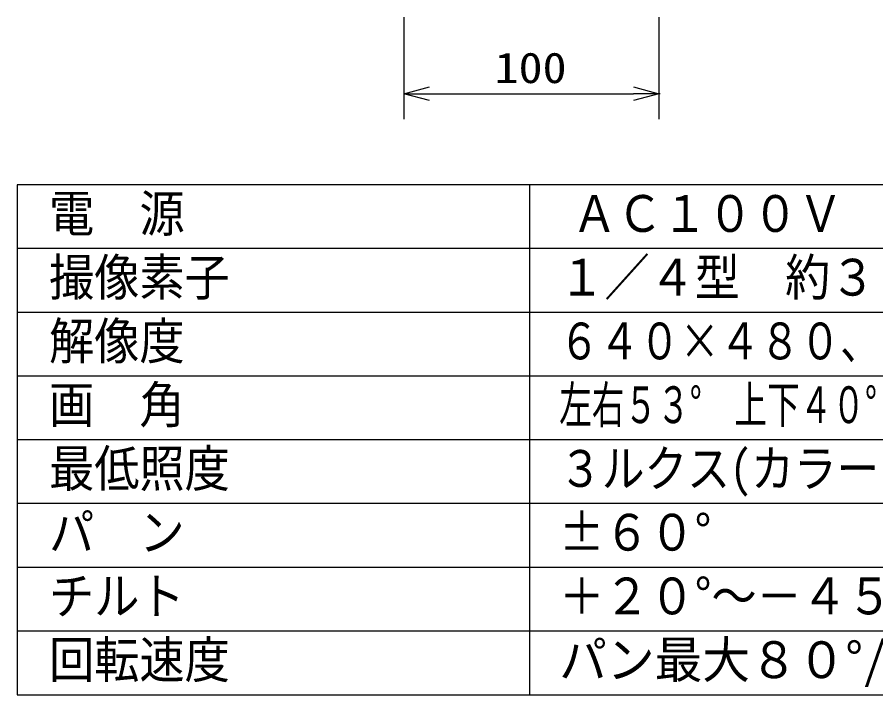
# Model space of a CAD drawing. Units: millimetres, scale not verified. Extents: x -63 to 63, y -57 to 58.
# Drawn here: x -62.5 to 4.8, y -56.9 to -3.7 of the extents above; entities that cross this region are included whole.
import ezdxf
from ezdxf.enums import TextEntityAlignment as Align

# ---------------------------------------------------------------- set-up
doc = ezdxf.new("R2010")
doc.units = ezdxf.units.MM
doc.header["$LTSCALE"] = 0.191471
doc.header["$PDMODE"] = 32
doc.header["$PDSIZE"] = 0.0957
for name, color, linetype in [('0-0_MOJI1', 2, 'Continuous'), ('0-3_WAKU', 3, 'Continuous'), ('0-4_DEFPOINTS', 7, 'Continuous')]:
    doc.layers.add(name, color=color, linetype=linetype)
doc.styles.add('ＭＳ ゴシック', font='')
doc.styles.get('ＭＳ ゴシック').set_extended_font_data('MS Gothic')

# ---------------------------------------------------------------- blocks, each defined once
blk = doc.blocks.new('_OPEN30')
at = {"layer": '0-4_DEFPOINTS'}
blk.add_line((0, 0), (-1, 0), dxfattribs=at)
blk.add_lwpolyline([(-1, 0.26795), (0, 0), (-1, -0.26795)], dxfattribs=at)

msp = doc.modelspace()

# ---------------------------------------------------------------- linework, layer by layer
at = {"layer": '0-3_WAKU'}
for p, q in [((-32.1804, -3.7021), (-32.1804, -11.7022)), ((-12.1803, -3.7021), (-12.1803, -11.7022)), ((-30.1804, -9.7022), (-14.1804, -9.7022))]:
    msp.add_line(p, q, dxfattribs=at)
at = {"layer": '0-3_WAKU', "color": 4}
for p, q in [((-62.5012, -16.8531), (-62.5012, -56.8532)), ((62.4992, -16.8531), (-62.5012, -16.8531)), ((-22.2955, -56.8532), (-22.2955, -16.8531)), ((-62.5012, -56.8532), (62.4992, -56.8532))]:
    msp.add_line(p, q, dxfattribs=at)
at = {"layer": '0-3_WAKU', "color": 1}
for p, q in [((62.4992, -21.8531), (-62.5012, -21.8531)), ((62.4992, -26.8531), (-62.5012, -26.8531)), ((62.4992, -31.8531), (-62.5012, -31.8531)), ((62.4992, -36.8532), (-62.5012, -36.8532)), ((62.4992, -41.8532), (-62.5012, -41.8532)), ((62.4992, -46.8532), (-62.5012, -46.8532)), ((62.4992, -51.8532), (-62.5012, -51.8532))]:
    msp.add_line(p, q, dxfattribs=at)
at = {"layer": '0-4_DEFPOINTS'}
msp.add_point((-12.1803, -9.7022), dxfattribs=at)

# ---------------------------------------------------------------- block references
at = {"layer": '0-3_WAKU', "xscale": 2, "yscale": 2, "rotation": 180}
msp.add_blockref('_OPEN30', (-32.1804, -9.7022), dxfattribs=at)
at = {"layer": '0-3_WAKU', "xscale": 2, "yscale": 2}
msp.add_blockref('_OPEN30', (-12.1803, -9.7022), dxfattribs=at)

# ---------------------------------------------------------------- texts
at = {"layer": '0-0_MOJI1', "style": 'ＭＳ ゴシック'}
for s, width, p in [('電\u3000源', 0.9, (-60.0011, -21.4082)), ('ＡＣ１００Ｖ\u3000５０／６０Ｈｚ', 0.9, (-19.001, -21.4082)), ('１／４型\u3000約３２万画素ＣＣＤ', 0.9, (-20.001, -26.4083)), ('撮像素子', 0.9, (-60.0011, -26.4083)), ('解像度', 0.9, (-60.0011, -31.4083)), ('６４０×４８０、３２０×２４０、１６０×１２０ドット', 0.8, (-20.001, -31.4083)), ('画\u3000角', 0.9, (-60.0011, -36.4083)), ('左右５３°\u3000上下４０°', 0.65, (-20.001, -36.4083)), ('最低照度', 0.9, (-60.0011, -41.4083)), ('３ルクス(カラーナイトビューモー時：０．２ルクス)', 0.85, (-20.001, -41.4083)), ('パ\u3000ン', 0.9, (-60.0011, -46.4083)), ('±６０°', 0.9, (-20.001, -46.4083)), ('チルト', 0.9, (-60.0011, -51.4083)), ('＋２０°～－４５°', 0.9, (-20.001, -51.4083)), ('回転速度', 0.9, (-60.0011, -56.4083)), ('パン最大８０°/秒\u3000チルト最大８０°/秒', 0.95, (-20.001, -56.4083))]:
    msp.add_text(s, height=2.886, dxfattribs=dict(at, width=width)).set_placement(p, align=Align.BOTTOM_LEFT)
at = {"layer": '0-3_WAKU', "style": 'ＭＳ ゴシック', "width": 1.15}
msp.add_text('100', height=2.405, dxfattribs=at).set_placement((-25.0675, -9.5926), align=Align.BOTTOM_LEFT)

doc.saveas('drawing.dxf')
